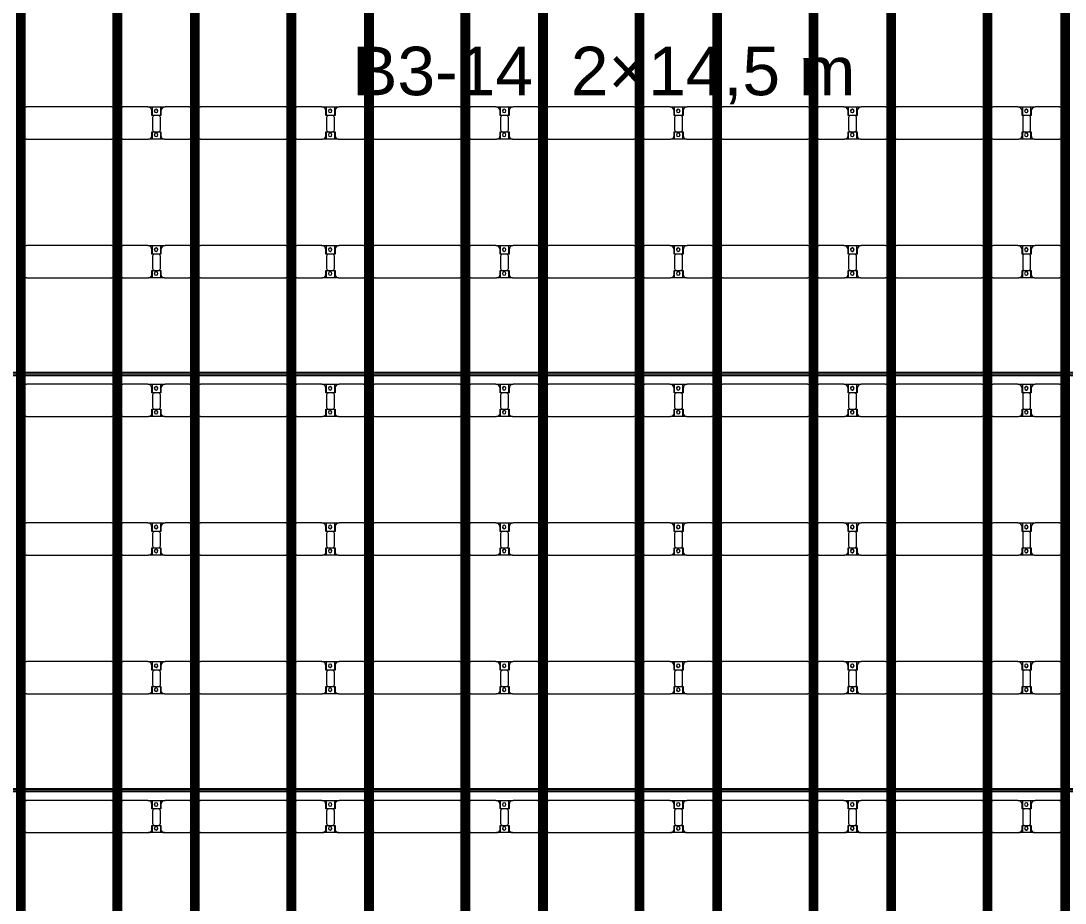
# Model space of a CAD drawing. Header units: millimetres. Extents: x 312848 to 517332, y -142134 to -35114.
# Drawn here: x 365305 to 380365, y -60576 to -47856 of the extents above; entities that cross this region are included whole.
import ezdxf

# ---------------------------------------------------------------- set-up
doc = ezdxf.new("R2010")
doc.units = ezdxf.units.MM
doc.layers.add('A-GENM', color=13, linetype='Continuous', lineweight=9)
doc.layers.add('S-BEAM', color=12, linetype='Continuous', lineweight=9)
doc.layers.add('GC-GHI CHU', color=2, linetype='Continuous')
doc.styles.add('GC_VN', font='arial.ttf')

# ---------------------------------------------------------------- blocks, each defined once
blk = doc.blocks.new('Dai phao do pin - DẢI PHAO ĐỠ PIN-V1-KHUNG KẾT CẤU BÈ PIN 3')
at = {"layer": 'A-GENM', "color": 7}
for p, q in [((36970, 242), (37030, 242)), ((36980, 192), (36980, -173)), ((38260, 242), (37030, 242)), ((38260, 242), (38320, 242)), ((38310, -173), (38310, 192)), ((38360, 242), (38420, 242)), ((38370, 192), (38370, -173)), ((38780, 242), (38420, 242)), ((38780, 242), (38962, 242)), ((38840, 118), (38840, 182)), ((38848, 242), (39030, 242)), ((38848, 118), (38848, 242)), ((38962, 242), (38962, 118)), ((38970, 182), (38970, 118)), ((39380, 242), (39030, 242)), ((39380, 242), (39440, 242)), ((39430, -173), (39430, 192)), ((39480, 242), (39540, 242)), ((39490, 192), (39490, -173)), ((40770, 242), (39540, 242)), ((40770, 242), (40830, 242)), ((40820, -173), (40820, 192)), ((40870, 242), (40930, 242)), ((40880, 192), (40880, -173)), ((41290, 242), (40930, 242)), ((41290, 242), (41472, 242)), ((41350, 118), (41350, 182)), ((41358, 242), (41540, 242)), ((41358, 118), (41358, 242)), ((41472, 242), (41472, 118)), ((41480, 182), (41480, 118)), ((41890, 242), (41540, 242)), ((41890, 242), (41950, 242)), ((41940, -173), (41940, 192)), ((41990, 242), (42050, 242)), ((42000, 192), (42000, -173)), ((43280, 242), (42050, 242)), ((43280, 242), (43340, 242)), ((43330, -173), (43330, 192)), ((43380, 242), (43440, 242)), ((43390, 192), (43390, -173)), ((43800, 242), (43440, 242)), ((43800, 242), (43982, 242)), ((43860, 118), (43860, 182)), ((43868, 242), (44050, 242)), ((43868, 118), (43868, 242)), ((43982, 242), (43982, 118)), ((43990, 182), (43990, 118)), ((44400, 242), (44050, 242)), ((44400, 242), (44460, 242)), ((44450, -173), (44450, 192)), ((44500, 242), (44560, 242)), ((44510, 192), (44510, -173)), ((45790, 242), (44560, 242)), ((45790, 242), (45850, 242)), ((45840, -173), (45840, 192)), ((45890, 242), (45950, 242)), ((45900, 192), (45900, -173)), ((46310, 242), (45950, 242)), ((46310, 242), (46492, 242)), ((46370, 118), (46370, 182)), ((46378, 242), (46560, 242)), ((46378, 118), (46378, 242)), ((46492, 242), (46492, 118)), ((46500, 182), (46500, 118)), ((46910, 242), (46560, 242)), ((46910, 242), (46970, 242)), ((46960, -173), (46960, 192)), ((47010, 242), (47070, 242)), ((47020, 192), (47020, -173)), ((48300, 242), (47070, 242)), ((48300, 242), (48360, 242)), ((48350, -173), (48350, 192)), ((48400, 242), (48460, 242)), ((48410, 192), (48410, -173)), ((48820, 242), (48460, 242)), ((48820, 242), (49002, 242)), ((48880, 118), (48880, 182)), ((48888, 242), (49070, 242)), ((48888, 118), (48888, 242)), ((49002, 242), (49002, 118)), ((49010, 182), (49010, 118)), ((49420, 242), (49070, 242)), ((49420, 242), (49480, 242)), ((49470, -173), (49470, 192)), ((49520, 242), (49580, 242)), ((49530, 192), (49530, -173)), ((50810, 242), (49580, 242)), ((50810, 242), (50870, 242)), ((50860, -173), (50860, 192)), ((50910, 242), (50970, 242)), ((50920, 192), (50920, -173)), ((51330, 242), (50970, 242)), ((51330, 242), (51512, 242)), ((51390, 118), (51390, 182)), ((51398, 242), (51580, 242)), ((51398, 118), (51398, 242)), ((51512, 242), (51512, 118)), ((51520, 182), (51520, 118)), ((51930, 242), (51580, 242)), ((51930, 242), (51990, 242)), ((51980, -173), (51980, 192)), ((38932, 118), (38840, 118)), ((38848, 88), (38848, -88)), ((38970, 118), (38878, 118)), ((38962, -88), (38962, 88)), ((41442, 118), (41350, 118)), ((41358, 88), (41358, -88)), ((41480, 118), (41388, 118)), ((41472, -88), (41472, 88)), ((43952, 118), (43860, 118)), ((43868, 88), (43868, -88)), ((43990, 118), (43898, 118)), ((43982, -88), (43982, 88)), ((46462, 118), (46370, 118)), ((46378, 88), (46378, -88)), ((46500, 118), (46408, 118)), ((46492, -88), (46492, 88)), ((48972, 118), (48880, 118)), ((48888, 88), (48888, -88)), ((49010, 118), (48918, 118)), ((49002, -88), (49002, 88)), ((51482, 118), (51390, 118)), ((51398, 88), (51398, -88)), ((51520, 118), (51428, 118)), ((51512, -88), (51512, 88)), ((38840, -173), (38840, -118)), ((38840, -118), (38932, -118)), ((38848, -223), (38848, -118)), ((38878, -118), (38970, -118)), ((38962, -118), (38962, -223)), ((38970, -118), (38970, -173)), ((41350, -173), (41350, -118)), ((41350, -118), (41442, -118)), ((41358, -223), (41358, -118)), ((41388, -118), (41480, -118)), ((41472, -118), (41472, -223)), ((41480, -118), (41480, -173)), ((43860, -173), (43860, -118)), ((43860, -118), (43952, -118)), ((43868, -223), (43868, -118)), ((43898, -118), (43990, -118)), ((43982, -118), (43982, -223)), ((43990, -118), (43990, -173)), ((46370, -173), (46370, -118)), ((46370, -118), (46462, -118)), ((46378, -223), (46378, -118)), ((46408, -118), (46500, -118)), ((46492, -118), (46492, -223)), ((46500, -118), (46500, -173)), ((48880, -173), (48880, -118)), ((48880, -118), (48972, -118)), ((48888, -223), (48888, -118)), ((48918, -118), (49010, -118)), ((49002, -118), (49002, -223)), ((49010, -118), (49010, -173)), ((51390, -173), (51390, -118)), ((51390, -118), (51482, -118)), ((51398, -223), (51398, -118)), ((51428, -118), (51520, -118)), ((51512, -118), (51512, -223)), ((51520, -118), (51520, -173)), ((37030, -223), (36970, -223)), ((37030, -223), (38260, -223)), ((38320, -223), (38260, -223)), ((38420, -223), (38360, -223)), ((38420, -223), (38790, -223)), ((38962, -223), (38790, -223)), ((39020, -223), (38848, -223)), ((39020, -223), (39380, -223)), ((39440, -223), (39380, -223)), ((39540, -223), (39480, -223)), ((39540, -223), (40770, -223)), ((40830, -223), (40770, -223)), ((40930, -223), (40870, -223)), ((40930, -223), (41300, -223)), ((41472, -223), (41300, -223)), ((41530, -223), (41358, -223)), ((41530, -223), (41890, -223)), ((41950, -223), (41890, -223)), ((42050, -223), (41990, -223)), ((42050, -223), (43280, -223)), ((43340, -223), (43280, -223)), ((43440, -223), (43380, -223)), ((43440, -223), (43810, -223)), ((43982, -223), (43810, -223)), ((44040, -223), (43868, -223)), ((44040, -223), (44400, -223)), ((44460, -223), (44400, -223)), ((44560, -223), (44500, -223)), ((44560, -223), (45790, -223)), ((45850, -223), (45790, -223)), ((45950, -223), (45890, -223)), ((45950, -223), (46320, -223)), ((46492, -223), (46320, -223)), ((46550, -223), (46378, -223)), ((46550, -223), (46910, -223)), ((46970, -223), (46910, -223)), ((47070, -223), (47010, -223)), ((47070, -223), (48300, -223)), ((48360, -223), (48300, -223)), ((48460, -223), (48400, -223)), ((48460, -223), (48830, -223)), ((49002, -223), (48830, -223)), ((49060, -223), (48888, -223)), ((49060, -223), (49420, -223)), ((49480, -223), (49420, -223)), ((49580, -223), (49520, -223)), ((49580, -223), (50810, -223)), ((50870, -223), (50810, -223)), ((50970, -223), (50910, -223)), ((50970, -223), (51340, -223)), ((51512, -223), (51340, -223)), ((51570, -223), (51398, -223)), ((51570, -223), (51930, -223)), ((51990, -223), (51930, -223))]:
    blk.add_line(p, q, dxfattribs=at)
for centre, radius, start, end in [((37030, 192), 50, 90, 180), ((37030, 192), 50, 105, 180), ((38260, 192), 50, 0, 90), ((38260, 192), 50, 15, 90), ((38420, 192), 50, 90, 180), ((38420, 192), 50, 135, 180), ((38780, 182), 60, 0, 90), ((38780, 182), 60, 0, 30), ((38899, 183), 25, 0, 180), ((38899, 183), 25, 180, 0), ((38901, 183), 25, 0, 180), ((38901, 183), 25, 180, 0), ((39030, 182), 60, 90, 180), ((39030, 182), 60, 150, 180), ((39380, 192), 50, 0, 90), ((39380, 192), 50, 0, 45), ((39540, 192), 50, 90, 180), ((39540, 192), 50, 105, 180), ((40770, 192), 50, 360, 90), ((40770, 192), 50, 15, 90), ((40930, 192), 50, 90, 180), ((40930, 192), 50, 140.6101, 180), ((41290, 182), 60, 360, 90), ((41290, 182), 60, 360, 30), ((41409, 183), 25, 360, 180), ((41409, 183), 25, 180, 0), ((41411, 183), 25, 0, 180), ((41411, 183), 25, 180, 0), ((41540, 182), 60, 90, 180), ((41540, 182), 60, 150, 180), ((41890, 192), 50, 0, 90), ((41890, 192), 50, 0, 45), ((42050, 192), 50, 90, 180), ((42050, 192), 50, 105, 180), ((43280, 192), 50, 360, 90), ((43280, 192), 50, 15, 90), ((43440, 192), 50, 90, 180), ((43440, 192), 50, 135, 180), ((43800, 182), 60, 0, 90), ((43800, 182), 60, 0, 30), ((43919, 183), 25, 360, 180), ((43919, 183), 25, 180, 0), ((43921, 183), 25, 360, 180), ((43921, 183), 25, 180, 0), ((44050, 182), 60, 90, 180), ((44050, 182), 60, 150, 180), ((44400, 192), 50, 0, 90), ((44400, 192), 50, 0, 45), ((44560, 192), 50, 90, 180), ((44560, 192), 50, 105, 180), ((45790, 192), 50, 360, 90), ((45790, 192), 50, 15, 90), ((45950, 192), 50, 90, 180), ((45950, 192), 50, 135, 180), ((46310, 182), 60, 0, 90), ((46310, 182), 60, 0, 30), ((46429, 183), 25, 0, 180), ((46429, 183), 25, 180, 0), ((46431, 183), 25, 0, 180), ((46431, 183), 25, 180, 0), ((46560, 182), 60, 90, 180), ((46560, 182), 60, 150, 180), ((46910, 192), 50, 0, 90), ((46910, 192), 50, 0, 45), ((47070, 192), 50, 90, 180), ((47070, 192), 50, 105, 180), ((48300, 192), 50, 360, 90), ((48300, 192), 50, 15, 90), ((48460, 192), 50, 90, 180), ((48460, 192), 50, 135, 180), ((48820, 182), 60, 0, 90), ((48820, 182), 60, 0, 30), ((48939, 183), 25, 360, 180), ((48939, 183), 25, 180, 0), ((48941, 183), 25, 0, 180), ((48941, 183), 25, 180, 0), ((49070, 182), 60, 90, 180), ((49070, 182), 60, 150, 180), ((49420, 192), 50, 0, 90), ((49420, 192), 50, 5.2735, 45), ((49580, 192), 50, 90, 180), ((49580, 192), 50, 105, 180), ((50810, 192), 50, 360, 90), ((50810, 192), 50, 15, 90), ((50970, 192), 50, 90, 180), ((50970, 192), 50, 135, 180), ((51330, 182), 60, 0, 90), ((51330, 182), 60, 0, 30), ((51449, 183), 25, 360, 180), ((51449, 183), 25, 180, 0), ((51451, 183), 25, 360, 180), ((51451, 183), 25, 180, 360), ((51580, 182), 60, 90, 180), ((51580, 182), 60, 150, 180), ((51930, 192), 50, 0, 90), ((51930, 192), 50, 0, 45), ((38878, 88), 30, 90, 180), ((38932, 88), 30, 0, 90), ((41388, 88), 30, 90, 180), ((41442, 88), 30, 360, 90), ((43898, 88), 30, 90, 180), ((43952, 88), 30, 360, 90), ((46408, 88), 30, 90, 180), ((46462, 88), 30, 360, 90), ((48918, 88), 30, 90, 180), ((48972, 88), 30, 0, 90), ((51428, 88), 30, 90, 180), ((51482, 88), 30, 360, 90), ((38878, -88), 30, 180, 270), ((38899, -162), 25, 0, 180), ((38901, -162), 25, 0, 180), ((38932, -88), 30, 270, 360), ((41388, -88), 30, 180, 270), ((41409, -162), 25, 360, 180), ((41411, -162), 25, 0, 180), ((41442, -88), 30, 270, 0), ((43898, -88), 30, 180, 270), ((43919, -162), 25, 0, 180), ((43921, -162), 25, 0, 180), ((43952, -88), 30, 270, 0), ((46408, -88), 30, 180, 270), ((46429, -162), 25, 0, 180), ((46431, -162), 25, 0, 180), ((46462, -88), 30, 270, 0), ((48918, -88), 30, 180, 270), ((48939, -162), 25, 0, 180), ((48941, -162), 25, 360, 180), ((48972, -88), 30, 270, 0), ((51428, -88), 30, 180, 270), ((51449, -162), 25, 0, 180), ((51451, -162), 25, 0, 180), ((51482, -88), 30, 270, 0), ((37030, -173), 50, 180, 270), ((37030, -173), 50, 180, 270), ((38260, -173), 50, 270, 0), ((38260, -173), 50, 285, 0), ((38420, -173), 50, 180, 270), ((38420, -173), 50, 180, 225), ((38790, -173), 50, 270, 0), ((38790, -173), 50, 315, 0), ((38899, -162), 25, 180, 0), ((38901, -162), 25, 180, 0), ((39020, -173), 50, 180, 270), ((39020, -173), 50, 180, 225), ((39380, -173), 50, 270, 0), ((39380, -173), 50, 315, 0), ((39540, -173), 50, 180, 270), ((39540, -173), 50, 180, 270), ((40770, -173), 50, 270, 0), ((40770, -173), 50, 285, 0), ((40930, -173), 50, 180, 270), ((40930, -173), 50, 180, 219.3899), ((41300, -173), 50, 270, 0), ((41300, -173), 50, 315, 360), ((41409, -162), 25, 180, 360), ((41411, -162), 25, 180, 0), ((41530, -173), 50, 180, 270), ((41530, -173), 50, 180, 225), ((41890, -173), 50, 270, 360), ((41890, -173), 50, 315, 360), ((42050, -173), 50, 180, 270), ((42050, -173), 50, 180, 270), ((43280, -173), 50, 270, 0), ((43280, -173), 50, 285, 0), ((43440, -173), 50, 180, 270), ((43440, -173), 50, 180, 225), ((43810, -173), 50, 270, 0), ((43810, -173), 50, 315, 0), ((43919, -162), 25, 180, 360), ((43921, -162), 25, 180, 0), ((44040, -173), 50, 180, 270), ((44040, -173), 50, 180, 225), ((44400, -173), 50, 270, 0), ((44400, -173), 50, 315, 0), ((44560, -173), 50, 180, 270), ((44560, -173), 50, 180, 270), ((45790, -173), 50, 270, 0), ((45790, -173), 50, 285, 0), ((45950, -173), 50, 180, 270), ((45950, -173), 50, 180, 225), ((46320, -173), 50, 270, 0), ((46320, -173), 50, 315, 0), ((46429, -162), 25, 180, 360), ((46431, -162), 25, 180, 0), ((46550, -173), 50, 180, 270), ((46550, -173), 50, 180, 225), ((46910, -173), 50, 270, 0), ((46910, -173), 50, 315, 0), ((47070, -173), 50, 180, 270), ((47070, -173), 50, 180, 270), ((48300, -173), 50, 270, 0), ((48300, -173), 50, 285, 0), ((48460, -173), 50, 180, 270), ((48460, -173), 50, 180, 225), ((48830, -173), 50, 270, 0), ((48830, -173), 50, 315, 0), ((48939, -162), 25, 180, 360), ((48941, -162), 25, 180, 0), ((49060, -173), 50, 180, 270), ((49060, -173), 50, 180, 225), ((49420, -173), 50, 270, 0), ((49420, -173), 50, 315, 354.7265), ((49580, -173), 50, 180, 270), ((49580, -173), 50, 180, 270), ((50810, -173), 50, 270, 360), ((50810, -173), 50, 285, 360), ((50970, -173), 50, 180, 270), ((50970, -173), 50, 180, 225), ((51340, -173), 50, 270, 0), ((51340, -173), 50, 316.9112, 0), ((51449, -162), 25, 180, 0), ((51451, -162), 25, 180, 0), ((51570, -173), 50, 180, 270), ((51570, -173), 50, 180, 225), ((51930, -173), 50, 270, 0), ((51930, -173), 50, 315, 360)]:
    blk.add_arc(centre, radius, start, end, dxfattribs=at)
blk = doc.blocks.new('Dai phao do pin - DẢI PHAO ĐỠ PIN-67477-KHUNG KẾT CẤU BÈ PIN 3')
at = {"layer": 'A-GENM', "color": 7}
for p, q in [((36970, 242), (37030, 242)), ((36980, 192), (36980, -173)), ((38260, 242), (37030, 242)), ((38260, 242), (38320, 242)), ((38310, -173), (38310, 192)), ((38360, 242), (38420, 242)), ((38370, 192), (38370, -173)), ((38780, 242), (38420, 242)), ((38780, 242), (38962, 242)), ((38840, 118), (38840, 182)), ((38848, 242), (39030, 242)), ((38848, 118), (38848, 242)), ((38962, 242), (38962, 118)), ((38970, 182), (38970, 118)), ((39380, 242), (39030, 242)), ((39380, 242), (39440, 242)), ((39430, -173), (39430, 192)), ((39480, 242), (39540, 242)), ((39490, 192), (39490, -173)), ((40770, 242), (39540, 242)), ((40770, 242), (40830, 242)), ((40820, -173), (40820, 192)), ((40870, 242), (40930, 242)), ((40880, 192), (40880, -173)), ((41290, 242), (40930, 242)), ((41290, 242), (41472, 242)), ((41350, 118), (41350, 182)), ((41358, 242), (41540, 242)), ((41358, 118), (41358, 242)), ((41472, 242), (41472, 118)), ((41480, 182), (41480, 118)), ((41890, 242), (41540, 242)), ((41890, 242), (41950, 242)), ((41940, -173), (41940, 192)), ((41990, 242), (42050, 242)), ((42000, 192), (42000, -173)), ((43280, 242), (42050, 242)), ((43280, 242), (43340, 242)), ((43330, -173), (43330, 192)), ((43380, 242), (43440, 242)), ((43390, 192), (43390, -173)), ((43800, 242), (43440, 242)), ((43800, 242), (43982, 242)), ((43860, 118), (43860, 182)), ((43868, 242), (44050, 242)), ((43868, 118), (43868, 242)), ((43982, 242), (43982, 118)), ((43990, 182), (43990, 118)), ((44400, 242), (44050, 242)), ((44400, 242), (44460, 242)), ((44450, -173), (44450, 192)), ((44500, 242), (44560, 242)), ((44510, 192), (44510, -173)), ((45790, 242), (44560, 242)), ((45790, 242), (45850, 242)), ((45840, -173), (45840, 192)), ((45890, 242), (45950, 242)), ((45900, 192), (45900, -173)), ((46310, 242), (45950, 242)), ((46310, 242), (46492, 242)), ((46370, 118), (46370, 182)), ((46378, 242), (46560, 242)), ((46378, 118), (46378, 242)), ((46492, 242), (46492, 118)), ((46500, 182), (46500, 118)), ((46910, 242), (46560, 242)), ((46910, 242), (46970, 242)), ((46960, -173), (46960, 192)), ((47010, 242), (47070, 242)), ((47020, 192), (47020, -173)), ((48300, 242), (47070, 242)), ((48300, 242), (48360, 242)), ((48350, -173), (48350, 192)), ((48400, 242), (48460, 242)), ((48410, 192), (48410, -173)), ((48820, 242), (48460, 242)), ((48820, 242), (49002, 242)), ((48880, 118), (48880, 182)), ((48888, 242), (49070, 242)), ((48888, 118), (48888, 242)), ((49002, 242), (49002, 118)), ((49010, 182), (49010, 118)), ((49420, 242), (49070, 242)), ((49420, 242), (49480, 242)), ((49470, -173), (49470, 192)), ((49520, 242), (49580, 242)), ((49530, 192), (49530, -173)), ((50810, 242), (49580, 242)), ((50810, 242), (50870, 242)), ((50860, -173), (50860, 192)), ((50910, 242), (50970, 242)), ((50920, 192), (50920, -173)), ((51330, 242), (50970, 242)), ((51330, 242), (51512, 242)), ((51390, 118), (51390, 182)), ((51398, 242), (51580, 242)), ((51398, 118), (51398, 242)), ((51512, 242), (51512, 118)), ((51520, 182), (51520, 118)), ((51930, 242), (51580, 242)), ((51930, 242), (51990, 242)), ((51980, -173), (51980, 192)), ((38932, 118), (38840, 118)), ((38848, 88), (38848, -88)), ((38970, 118), (38878, 118)), ((38962, -88), (38962, 88)), ((41442, 118), (41350, 118)), ((41358, 88), (41358, -88)), ((41480, 118), (41388, 118)), ((41472, -88), (41472, 88)), ((43952, 118), (43860, 118)), ((43868, 88), (43868, -88)), ((43990, 118), (43898, 118)), ((43982, -88), (43982, 88)), ((46462, 118), (46370, 118)), ((46378, 88), (46378, -88)), ((46500, 118), (46408, 118)), ((46492, -88), (46492, 88)), ((48972, 118), (48880, 118)), ((48888, 88), (48888, -88)), ((49010, 118), (48918, 118)), ((49002, -88), (49002, 88)), ((51482, 118), (51390, 118)), ((51398, 88), (51398, -88)), ((51520, 118), (51428, 118)), ((51512, -88), (51512, 88)), ((38840, -173), (38840, -118)), ((38840, -118), (38932, -118)), ((38848, -223), (38848, -118)), ((38878, -118), (38970, -118)), ((38962, -118), (38962, -223)), ((38970, -118), (38970, -173)), ((41350, -173), (41350, -118)), ((41350, -118), (41442, -118)), ((41358, -223), (41358, -118)), ((41388, -118), (41480, -118)), ((41472, -118), (41472, -223)), ((41480, -118), (41480, -173)), ((43860, -173), (43860, -118)), ((43860, -118), (43952, -118)), ((43868, -223), (43868, -118)), ((43898, -118), (43990, -118)), ((43982, -118), (43982, -223)), ((43990, -118), (43990, -173)), ((46370, -173), (46370, -118)), ((46370, -118), (46462, -118)), ((46378, -223), (46378, -118)), ((46408, -118), (46500, -118)), ((46492, -118), (46492, -223)), ((46500, -118), (46500, -173)), ((48880, -173), (48880, -118)), ((48880, -118), (48972, -118)), ((48888, -223), (48888, -118)), ((48918, -118), (49010, -118)), ((49002, -118), (49002, -223)), ((49010, -118), (49010, -173)), ((51390, -173), (51390, -118)), ((51390, -118), (51482, -118)), ((51398, -223), (51398, -118)), ((51428, -118), (51520, -118)), ((51512, -118), (51512, -223)), ((51520, -118), (51520, -173)), ((37030, -223), (36970, -223)), ((37030, -223), (38260, -223)), ((38320, -223), (38260, -223)), ((38420, -223), (38360, -223)), ((38420, -223), (38790, -223)), ((38962, -223), (38790, -223)), ((39020, -223), (38848, -223)), ((39020, -223), (39380, -223)), ((39440, -223), (39380, -223)), ((39540, -223), (39480, -223)), ((39540, -223), (40770, -223)), ((40830, -223), (40770, -223)), ((40930, -223), (40870, -223)), ((40930, -223), (41300, -223)), ((41472, -223), (41300, -223)), ((41530, -223), (41358, -223)), ((41530, -223), (41890, -223)), ((41950, -223), (41890, -223)), ((42050, -223), (41990, -223)), ((42050, -223), (43280, -223)), ((43340, -223), (43280, -223)), ((43440, -223), (43380, -223)), ((43440, -223), (43810, -223)), ((43982, -223), (43810, -223)), ((44040, -223), (43868, -223)), ((44040, -223), (44400, -223)), ((44460, -223), (44400, -223)), ((44560, -223), (44500, -223)), ((44560, -223), (45790, -223)), ((45850, -223), (45790, -223)), ((45950, -223), (45890, -223)), ((45950, -223), (46320, -223)), ((46492, -223), (46320, -223)), ((46550, -223), (46378, -223)), ((46550, -223), (46910, -223)), ((46970, -223), (46910, -223)), ((47070, -223), (47010, -223)), ((47070, -223), (48300, -223)), ((48360, -223), (48300, -223)), ((48460, -223), (48400, -223)), ((48460, -223), (48830, -223)), ((49002, -223), (48830, -223)), ((49060, -223), (48888, -223)), ((49060, -223), (49420, -223)), ((49480, -223), (49420, -223)), ((49580, -223), (49520, -223)), ((49580, -223), (50810, -223)), ((50870, -223), (50810, -223)), ((50970, -223), (50910, -223)), ((50970, -223), (51340, -223)), ((51512, -223), (51340, -223)), ((51570, -223), (51398, -223)), ((51570, -223), (51930, -223)), ((51990, -223), (51930, -223))]:
    blk.add_line(p, q, dxfattribs=at)
for centre, radius, start, end in [((37030, 192), 50, 90, 180), ((37030, 192), 50, 105, 180), ((38260, 192), 50, 0, 90), ((38260, 192), 50, 15, 90), ((38420, 192), 50, 90, 180), ((38420, 192), 50, 135, 180), ((38780, 182), 60, 0, 90), ((38780, 182), 60, 0, 30), ((38899, 183), 25, 0, 180), ((38899, 183), 25, 180, 0), ((38901, 183), 25, 0, 180), ((38901, 183), 25, 180, 0), ((39030, 182), 60, 90, 180), ((39030, 182), 60, 150, 180), ((39380, 192), 50, 0, 90), ((39380, 192), 50, 0, 45), ((39540, 192), 50, 90, 180), ((39540, 192), 50, 105, 180), ((40770, 192), 50, 360, 90), ((40770, 192), 50, 15, 90), ((40930, 192), 50, 90, 180), ((40930, 192), 50, 140.6101, 180), ((41290, 182), 60, 360, 90), ((41290, 182), 60, 360, 30), ((41409, 183), 25, 360, 180), ((41409, 183), 25, 180, 0), ((41411, 183), 25, 0, 180), ((41411, 183), 25, 180, 0), ((41540, 182), 60, 90, 180), ((41540, 182), 60, 150, 180), ((41890, 192), 50, 0, 90), ((41890, 192), 50, 0, 45), ((42050, 192), 50, 90, 180), ((42050, 192), 50, 105, 180), ((43280, 192), 50, 360, 90), ((43280, 192), 50, 15, 90), ((43440, 192), 50, 90, 180), ((43440, 192), 50, 135, 180), ((43800, 182), 60, 0, 90), ((43800, 182), 60, 0, 30), ((43919, 183), 25, 360, 180), ((43919, 183), 25, 180, 0), ((43921, 183), 25, 360, 180), ((43921, 183), 25, 180, 0), ((44050, 182), 60, 90, 180), ((44050, 182), 60, 150, 180), ((44400, 192), 50, 0, 90), ((44400, 192), 50, 0, 45), ((44560, 192), 50, 90, 180), ((44560, 192), 50, 105, 180), ((45790, 192), 50, 360, 90), ((45790, 192), 50, 15, 90), ((45950, 192), 50, 90, 180), ((45950, 192), 50, 135, 180), ((46310, 182), 60, 0, 90), ((46310, 182), 60, 0, 30), ((46429, 183), 25, 0, 180), ((46429, 183), 25, 180, 0), ((46431, 183), 25, 0, 180), ((46431, 183), 25, 180, 0), ((46560, 182), 60, 90, 180), ((46560, 182), 60, 150, 180), ((46910, 192), 50, 0, 90), ((46910, 192), 50, 0, 45), ((47070, 192), 50, 90, 180), ((47070, 192), 50, 105, 180), ((48300, 192), 50, 360, 90), ((48300, 192), 50, 15, 90), ((48460, 192), 50, 90, 180), ((48460, 192), 50, 135, 180), ((48820, 182), 60, 0, 90), ((48820, 182), 60, 0, 30), ((48939, 183), 25, 360, 180), ((48939, 183), 25, 180, 0), ((48941, 183), 25, 0, 180), ((48941, 183), 25, 180, 0), ((49070, 182), 60, 90, 180), ((49070, 182), 60, 150, 180), ((49420, 192), 50, 0, 90), ((49420, 192), 50, 5.2735, 45), ((49580, 192), 50, 90, 180), ((49580, 192), 50, 105, 180), ((50810, 192), 50, 360, 90), ((50810, 192), 50, 15, 90), ((50970, 192), 50, 90, 180), ((50970, 192), 50, 135, 180), ((51330, 182), 60, 0, 90), ((51330, 182), 60, 0, 30), ((51449, 183), 25, 360, 180), ((51449, 183), 25, 180, 0), ((51451, 183), 25, 360, 180), ((51451, 183), 25, 180, 360), ((51580, 182), 60, 90, 180), ((51580, 182), 60, 150, 180), ((51930, 192), 50, 0, 90), ((51930, 192), 50, 0, 45), ((38878, 88), 30, 90, 180), ((38932, 88), 30, 0, 90), ((41388, 88), 30, 90, 180), ((41442, 88), 30, 360, 90), ((43898, 88), 30, 90, 180), ((43952, 88), 30, 360, 90), ((46408, 88), 30, 90, 180), ((46462, 88), 30, 360, 90), ((48918, 88), 30, 90, 180), ((48972, 88), 30, 0, 90), ((51428, 88), 30, 90, 180), ((51482, 88), 30, 360, 90), ((38878, -88), 30, 180, 270), ((38899, -162), 25, 0, 180), ((38901, -162), 25, 0, 180), ((38932, -88), 30, 270, 360), ((41388, -88), 30, 180, 270), ((41409, -162), 25, 360, 180), ((41411, -162), 25, 0, 180), ((41442, -88), 30, 270, 0), ((43898, -88), 30, 180, 270), ((43919, -162), 25, 0, 180), ((43921, -162), 25, 0, 180), ((43952, -88), 30, 270, 0), ((46408, -88), 30, 180, 270), ((46429, -162), 25, 0, 180), ((46431, -162), 25, 0, 180), ((46462, -88), 30, 270, 0), ((48918, -88), 30, 180, 270), ((48939, -162), 25, 0, 180), ((48941, -162), 25, 360, 180), ((48972, -88), 30, 270, 0), ((51428, -88), 30, 180, 270), ((51449, -162), 25, 0, 180), ((51451, -162), 25, 0, 180), ((51482, -88), 30, 270, 0), ((37030, -173), 50, 180, 270), ((37030, -173), 50, 180, 270), ((38260, -173), 50, 270, 0), ((38260, -173), 50, 285, 0), ((38420, -173), 50, 180, 270), ((38420, -173), 50, 180, 225), ((38790, -173), 50, 270, 0), ((38790, -173), 50, 315, 0), ((38899, -162), 25, 180, 0), ((38901, -162), 25, 180, 0), ((39020, -173), 50, 180, 270), ((39020, -173), 50, 180, 225), ((39380, -173), 50, 270, 0), ((39380, -173), 50, 315, 0), ((39540, -173), 50, 180, 270), ((39540, -173), 50, 180, 270), ((40770, -173), 50, 270, 0), ((40770, -173), 50, 285, 0), ((40930, -173), 50, 180, 270), ((40930, -173), 50, 180, 219.3899), ((41300, -173), 50, 270, 0), ((41300, -173), 50, 315, 360), ((41409, -162), 25, 180, 360), ((41411, -162), 25, 180, 0), ((41530, -173), 50, 180, 270), ((41530, -173), 50, 180, 225), ((41890, -173), 50, 270, 360), ((41890, -173), 50, 315, 360), ((42050, -173), 50, 180, 270), ((42050, -173), 50, 180, 270), ((43280, -173), 50, 270, 0), ((43280, -173), 50, 285, 0), ((43440, -173), 50, 180, 270), ((43440, -173), 50, 180, 225), ((43810, -173), 50, 270, 0), ((43810, -173), 50, 315, 0), ((43919, -162), 25, 180, 360), ((43921, -162), 25, 180, 0), ((44040, -173), 50, 180, 270), ((44040, -173), 50, 180, 225), ((44400, -173), 50, 270, 0), ((44400, -173), 50, 315, 0), ((44560, -173), 50, 180, 270), ((44560, -173), 50, 180, 270), ((45790, -173), 50, 270, 0), ((45790, -173), 50, 285, 0), ((45950, -173), 50, 180, 270), ((45950, -173), 50, 180, 225), ((46320, -173), 50, 270, 0), ((46320, -173), 50, 315, 0), ((46429, -162), 25, 180, 360), ((46431, -162), 25, 180, 0), ((46550, -173), 50, 180, 270), ((46550, -173), 50, 180, 225), ((46910, -173), 50, 270, 0), ((46910, -173), 50, 315, 0), ((47070, -173), 50, 180, 270), ((47070, -173), 50, 180, 270), ((48300, -173), 50, 270, 0), ((48300, -173), 50, 285, 0), ((48460, -173), 50, 180, 270), ((48460, -173), 50, 180, 225), ((48830, -173), 50, 270, 0), ((48830, -173), 50, 315, 0), ((48939, -162), 25, 180, 360), ((48941, -162), 25, 180, 0), ((49060, -173), 50, 180, 270), ((49060, -173), 50, 180, 225), ((49420, -173), 50, 270, 0), ((49420, -173), 50, 315, 354.7265), ((49580, -173), 50, 180, 270), ((49580, -173), 50, 180, 270), ((50810, -173), 50, 270, 360), ((50810, -173), 50, 285, 360), ((50970, -173), 50, 180, 270), ((50970, -173), 50, 180, 225), ((51340, -173), 50, 270, 0), ((51340, -173), 50, 316.9112, 0), ((51449, -162), 25, 180, 0), ((51451, -162), 25, 180, 0), ((51570, -173), 50, 180, 270), ((51570, -173), 50, 180, 225), ((51930, -173), 50, 270, 0), ((51930, -173), 50, 315, 360)]:
    blk.add_arc(centre, radius, start, end, dxfattribs=at)
blk = doc.blocks.new('Dai phao do pin - DẢI PHAO ĐỠ PIN-V11-KHUNG KẾT CẤU BÈ PIN 3')
at = {"layer": 'A-GENM', "color": 7}
for p, q in [((36970, 242), (37030, 242)), ((36980, 192), (36980, -173)), ((38260, 242), (37030, 242)), ((38260, 242), (38320, 242)), ((38310, -173), (38310, 192)), ((38360, 242), (38420, 242)), ((38370, 192), (38370, -173)), ((38780, 242), (38420, 242)), ((38780, 242), (38962, 242)), ((38840, 118), (38840, 182)), ((38848, 242), (39030, 242)), ((38848, 118), (38848, 242)), ((38962, 242), (38962, 118)), ((38970, 182), (38970, 118)), ((39380, 242), (39030, 242)), ((39380, 242), (39440, 242)), ((39430, -173), (39430, 192)), ((39480, 242), (39540, 242)), ((39490, 192), (39490, -173)), ((40770, 242), (39540, 242)), ((40770, 242), (40830, 242)), ((40820, -173), (40820, 192)), ((40870, 242), (40930, 242)), ((40880, 192), (40880, -173)), ((41290, 242), (40930, 242)), ((41290, 242), (41472, 242)), ((41350, 118), (41350, 182)), ((41358, 242), (41540, 242)), ((41358, 118), (41358, 242)), ((41472, 242), (41472, 118)), ((41480, 182), (41480, 118)), ((41890, 242), (41540, 242)), ((41890, 242), (41950, 242)), ((41940, -173), (41940, 192)), ((41990, 242), (42050, 242)), ((42000, 192), (42000, -173)), ((43280, 242), (42050, 242)), ((43280, 242), (43340, 242)), ((43330, -173), (43330, 192)), ((43380, 242), (43440, 242)), ((43390, 192), (43390, -173)), ((43800, 242), (43440, 242)), ((43800, 242), (43982, 242)), ((43860, 118), (43860, 182)), ((43868, 242), (44050, 242)), ((43868, 118), (43868, 242)), ((43982, 242), (43982, 118)), ((43990, 182), (43990, 118)), ((44400, 242), (44050, 242)), ((44400, 242), (44460, 242)), ((44450, -173), (44450, 192)), ((44500, 242), (44560, 242)), ((44510, 192), (44510, -173)), ((45790, 242), (44560, 242)), ((45790, 242), (45850, 242)), ((45840, -173), (45840, 192)), ((45890, 242), (45950, 242)), ((45900, 192), (45900, -173)), ((46310, 242), (45950, 242)), ((46310, 242), (46492, 242)), ((46370, 118), (46370, 182)), ((46378, 242), (46560, 242)), ((46378, 118), (46378, 242)), ((46492, 242), (46492, 118)), ((46500, 182), (46500, 118)), ((46910, 242), (46560, 242)), ((46910, 242), (46970, 242)), ((46960, -173), (46960, 192)), ((47010, 242), (47070, 242)), ((47020, 192), (47020, -173)), ((48300, 242), (47070, 242)), ((48300, 242), (48360, 242)), ((48350, -173), (48350, 192)), ((48400, 242), (48460, 242)), ((48410, 192), (48410, -173)), ((48820, 242), (48460, 242)), ((48820, 242), (49002, 242)), ((48880, 118), (48880, 182)), ((48888, 242), (49070, 242)), ((48888, 118), (48888, 242)), ((49002, 242), (49002, 118)), ((49010, 182), (49010, 118)), ((49420, 242), (49070, 242)), ((49420, 242), (49480, 242)), ((49470, -173), (49470, 192)), ((49520, 242), (49580, 242)), ((49530, 192), (49530, -173)), ((50810, 242), (49580, 242)), ((50810, 242), (50870, 242)), ((50860, -173), (50860, 192)), ((50910, 242), (50970, 242)), ((50920, 192), (50920, -173)), ((51330, 242), (50970, 242)), ((51330, 242), (51512, 242)), ((51390, 118), (51390, 182)), ((51398, 242), (51580, 242)), ((51398, 118), (51398, 242)), ((51512, 242), (51512, 118)), ((51520, 182), (51520, 118)), ((51930, 242), (51580, 242)), ((51930, 242), (51990, 242)), ((51980, -173), (51980, 192)), ((38932, 118), (38840, 118)), ((38848, 88), (38848, -88)), ((38970, 118), (38878, 118)), ((38962, -88), (38962, 88)), ((41442, 118), (41350, 118)), ((41358, 88), (41358, -88)), ((41480, 118), (41388, 118)), ((41472, -88), (41472, 88)), ((43952, 118), (43860, 118)), ((43868, 88), (43868, -88)), ((43990, 118), (43898, 118)), ((43982, -88), (43982, 88)), ((46462, 118), (46370, 118)), ((46378, 88), (46378, -88)), ((46500, 118), (46408, 118)), ((46492, -88), (46492, 88)), ((48972, 118), (48880, 118)), ((48888, 88), (48888, -88)), ((49010, 118), (48918, 118)), ((49002, -88), (49002, 88)), ((51482, 118), (51390, 118)), ((51398, 88), (51398, -88)), ((51520, 118), (51428, 118)), ((51512, -88), (51512, 88)), ((38840, -173), (38840, -118)), ((38840, -118), (38932, -118)), ((38848, -223), (38848, -118)), ((38878, -118), (38970, -118)), ((38962, -118), (38962, -223)), ((38970, -118), (38970, -173)), ((41350, -173), (41350, -118)), ((41350, -118), (41442, -118)), ((41358, -223), (41358, -118)), ((41388, -118), (41480, -118)), ((41472, -118), (41472, -223)), ((41480, -118), (41480, -173)), ((43860, -173), (43860, -118)), ((43860, -118), (43952, -118)), ((43868, -223), (43868, -118)), ((43898, -118), (43990, -118)), ((43982, -118), (43982, -223)), ((43990, -118), (43990, -173)), ((46370, -173), (46370, -118)), ((46370, -118), (46462, -118)), ((46378, -223), (46378, -118)), ((46408, -118), (46500, -118)), ((46492, -118), (46492, -223)), ((46500, -118), (46500, -173)), ((48880, -173), (48880, -118)), ((48880, -118), (48972, -118)), ((48888, -223), (48888, -118)), ((48918, -118), (49010, -118)), ((49002, -118), (49002, -223)), ((49010, -118), (49010, -173)), ((51390, -173), (51390, -118)), ((51390, -118), (51482, -118)), ((51398, -223), (51398, -118)), ((51428, -118), (51520, -118)), ((51512, -118), (51512, -223)), ((51520, -118), (51520, -173)), ((37030, -223), (36970, -223)), ((37030, -223), (38260, -223)), ((38320, -223), (38260, -223)), ((38420, -223), (38360, -223)), ((38420, -223), (38790, -223)), ((38962, -223), (38790, -223)), ((39020, -223), (38848, -223)), ((39020, -223), (39380, -223)), ((39440, -223), (39380, -223)), ((39540, -223), (39480, -223)), ((39540, -223), (40770, -223)), ((40830, -223), (40770, -223)), ((40930, -223), (40870, -223)), ((40930, -223), (41300, -223)), ((41472, -223), (41300, -223)), ((41530, -223), (41358, -223)), ((41530, -223), (41890, -223)), ((41950, -223), (41890, -223)), ((42050, -223), (41990, -223)), ((42050, -223), (43280, -223)), ((43340, -223), (43280, -223)), ((43440, -223), (43380, -223)), ((43440, -223), (43810, -223)), ((43982, -223), (43810, -223)), ((44040, -223), (43868, -223)), ((44040, -223), (44400, -223)), ((44460, -223), (44400, -223)), ((44560, -223), (44500, -223)), ((44560, -223), (45790, -223)), ((45850, -223), (45790, -223)), ((45950, -223), (45890, -223)), ((45950, -223), (46320, -223)), ((46492, -223), (46320, -223)), ((46550, -223), (46378, -223)), ((46550, -223), (46910, -223)), ((46970, -223), (46910, -223)), ((47070, -223), (47010, -223)), ((47070, -223), (48300, -223)), ((48360, -223), (48300, -223)), ((48460, -223), (48400, -223)), ((48460, -223), (48830, -223)), ((49002, -223), (48830, -223)), ((49060, -223), (48888, -223)), ((49060, -223), (49420, -223)), ((49480, -223), (49420, -223)), ((49580, -223), (49520, -223)), ((49580, -223), (50810, -223)), ((50870, -223), (50810, -223)), ((50970, -223), (50910, -223)), ((50970, -223), (51340, -223)), ((51512, -223), (51340, -223)), ((51570, -223), (51398, -223)), ((51570, -223), (51930, -223)), ((51990, -223), (51930, -223))]:
    blk.add_line(p, q, dxfattribs=at)
for centre, radius, start, end in [((37030, 192), 50, 90, 180), ((37030, 192), 50, 105, 180), ((38260, 192), 50, 0, 90), ((38260, 192), 50, 15, 90), ((38420, 192), 50, 90, 180), ((38420, 192), 50, 135, 180), ((38780, 182), 60, 0, 90), ((38780, 182), 60, 0, 30), ((38899, 183), 25, 0, 180), ((38899, 183), 25, 180, 0), ((38901, 183), 25, 0, 180), ((38901, 183), 25, 180, 0), ((39030, 182), 60, 90, 180), ((39030, 182), 60, 150, 180), ((39380, 192), 50, 0, 90), ((39380, 192), 50, 0, 45), ((39540, 192), 50, 90, 180), ((39540, 192), 50, 105, 180), ((40770, 192), 50, 360, 90), ((40770, 192), 50, 15, 90), ((40930, 192), 50, 90, 180), ((40930, 192), 50, 140.6101, 180), ((41290, 182), 60, 360, 90), ((41290, 182), 60, 360, 30), ((41409, 183), 25, 360, 180), ((41409, 183), 25, 180, 0), ((41411, 183), 25, 0, 180), ((41411, 183), 25, 180, 0), ((41540, 182), 60, 90, 180), ((41540, 182), 60, 150, 180), ((41890, 192), 50, 0, 90), ((41890, 192), 50, 0, 45), ((42050, 192), 50, 90, 180), ((42050, 192), 50, 105, 180), ((43280, 192), 50, 360, 90), ((43280, 192), 50, 15, 90), ((43440, 192), 50, 90, 180), ((43440, 192), 50, 135, 180), ((43800, 182), 60, 0, 90), ((43800, 182), 60, 0, 30), ((43919, 183), 25, 360, 180), ((43919, 183), 25, 180, 0), ((43921, 183), 25, 360, 180), ((43921, 183), 25, 180, 0), ((44050, 182), 60, 90, 180), ((44050, 182), 60, 150, 180), ((44400, 192), 50, 0, 90), ((44400, 192), 50, 0, 45), ((44560, 192), 50, 90, 180), ((44560, 192), 50, 105, 180), ((45790, 192), 50, 360, 90), ((45790, 192), 50, 15, 90), ((45950, 192), 50, 90, 180), ((45950, 192), 50, 135, 180), ((46310, 182), 60, 0, 90), ((46310, 182), 60, 0, 30), ((46429, 183), 25, 0, 180), ((46429, 183), 25, 180, 0), ((46431, 183), 25, 0, 180), ((46431, 183), 25, 180, 0), ((46560, 182), 60, 90, 180), ((46560, 182), 60, 150, 180), ((46910, 192), 50, 0, 90), ((46910, 192), 50, 0, 45), ((47070, 192), 50, 90, 180), ((47070, 192), 50, 105, 180), ((48300, 192), 50, 360, 90), ((48300, 192), 50, 15, 90), ((48460, 192), 50, 90, 180), ((48460, 192), 50, 135, 180), ((48820, 182), 60, 0, 90), ((48820, 182), 60, 0, 30), ((48939, 183), 25, 360, 180), ((48939, 183), 25, 180, 0), ((48941, 183), 25, 0, 180), ((48941, 183), 25, 180, 0), ((49070, 182), 60, 90, 180), ((49070, 182), 60, 150, 180), ((49420, 192), 50, 0, 90), ((49420, 192), 50, 5.2735, 45), ((49580, 192), 50, 90, 180), ((49580, 192), 50, 105, 180), ((50810, 192), 50, 360, 90), ((50810, 192), 50, 15, 90), ((50970, 192), 50, 90, 180), ((50970, 192), 50, 135, 180), ((51330, 182), 60, 0, 90), ((51330, 182), 60, 0, 30), ((51449, 183), 25, 360, 180), ((51449, 183), 25, 180, 0), ((51451, 183), 25, 360, 180), ((51451, 183), 25, 180, 360), ((51580, 182), 60, 90, 180), ((51580, 182), 60, 150, 180), ((51930, 192), 50, 0, 90), ((51930, 192), 50, 0, 45), ((38878, 88), 30, 90, 180), ((38932, 88), 30, 0, 90), ((41388, 88), 30, 90, 180), ((41442, 88), 30, 360, 90), ((43898, 88), 30, 90, 180), ((43952, 88), 30, 360, 90), ((46408, 88), 30, 90, 180), ((46462, 88), 30, 360, 90), ((48918, 88), 30, 90, 180), ((48972, 88), 30, 0, 90), ((51428, 88), 30, 90, 180), ((51482, 88), 30, 360, 90), ((38878, -88), 30, 180, 270), ((38899, -162), 25, 0, 180), ((38901, -162), 25, 0, 180), ((38932, -88), 30, 270, 360), ((41388, -88), 30, 180, 270), ((41409, -162), 25, 360, 180), ((41411, -162), 25, 0, 180), ((41442, -88), 30, 270, 0), ((43898, -88), 30, 180, 270), ((43919, -162), 25, 0, 180), ((43921, -162), 25, 0, 180), ((43952, -88), 30, 270, 0), ((46408, -88), 30, 180, 270), ((46429, -162), 25, 0, 180), ((46431, -162), 25, 0, 180), ((46462, -88), 30, 270, 0), ((48918, -88), 30, 180, 270), ((48939, -162), 25, 0, 180), ((48941, -162), 25, 360, 180), ((48972, -88), 30, 270, 0), ((51428, -88), 30, 180, 270), ((51449, -162), 25, 0, 180), ((51451, -162), 25, 0, 180), ((51482, -88), 30, 270, 0), ((37030, -173), 50, 180, 270), ((37030, -173), 50, 180, 270), ((38260, -173), 50, 270, 0), ((38260, -173), 50, 285, 0), ((38420, -173), 50, 180, 270), ((38420, -173), 50, 180, 225), ((38790, -173), 50, 270, 0), ((38790, -173), 50, 315, 0), ((38899, -162), 25, 180, 0), ((38901, -162), 25, 180, 0), ((39020, -173), 50, 180, 270), ((39020, -173), 50, 180, 225), ((39380, -173), 50, 270, 0), ((39380, -173), 50, 315, 0), ((39540, -173), 50, 180, 270), ((39540, -173), 50, 180, 270), ((40770, -173), 50, 270, 0), ((40770, -173), 50, 285, 0), ((40930, -173), 50, 180, 270), ((40930, -173), 50, 180, 225), ((41300, -173), 50, 270, 0), ((41300, -173), 50, 315, 360), ((41409, -162), 25, 180, 360), ((41411, -162), 25, 180, 0), ((41530, -173), 50, 180, 270), ((41530, -173), 50, 180, 225), ((41890, -173), 50, 270, 360), ((41890, -173), 50, 315, 360), ((42050, -173), 50, 180, 270), ((42050, -173), 50, 180, 270), ((43280, -173), 50, 270, 0), ((43280, -173), 50, 285, 0), ((43440, -173), 50, 180, 270), ((43440, -173), 50, 180, 225), ((43810, -173), 50, 270, 0), ((43810, -173), 50, 315, 0), ((43919, -162), 25, 180, 360), ((43921, -162), 25, 180, 0), ((44040, -173), 50, 180, 270), ((44040, -173), 50, 180, 225), ((44400, -173), 50, 270, 0), ((44400, -173), 50, 315, 0), ((44560, -173), 50, 180, 270), ((44560, -173), 50, 180, 270), ((45790, -173), 50, 270, 0), ((45790, -173), 50, 285, 0), ((45950, -173), 50, 180, 270), ((45950, -173), 50, 180, 225), ((46320, -173), 50, 270, 0), ((46320, -173), 50, 315, 0), ((46429, -162), 25, 180, 360), ((46431, -162), 25, 180, 0), ((46550, -173), 50, 180, 270), ((46550, -173), 50, 180, 225), ((46910, -173), 50, 270, 0), ((46910, -173), 50, 315, 0), ((47070, -173), 50, 180, 270), ((47070, -173), 50, 180, 270), ((48300, -173), 50, 270, 0), ((48300, -173), 50, 285, 0), ((48460, -173), 50, 180, 270), ((48460, -173), 50, 180, 225), ((48830, -173), 50, 270, 0), ((48830, -173), 50, 315, 0), ((48939, -162), 25, 180, 360), ((48941, -162), 25, 180, 0), ((49060, -173), 50, 180, 270), ((49060, -173), 50, 180, 225), ((49420, -173), 50, 270, 0), ((49420, -173), 50, 315, 354.7265), ((49580, -173), 50, 180, 270), ((49580, -173), 50, 180, 270), ((50810, -173), 50, 270, 360), ((50810, -173), 50, 285, 360), ((50970, -173), 50, 180, 270), ((50970, -173), 50, 180, 225), ((51340, -173), 50, 270, 0), ((51340, -173), 50, 316.9112, 0), ((51449, -162), 25, 180, 0), ((51451, -162), 25, 180, 0), ((51570, -173), 50, 180, 270), ((51570, -173), 50, 180, 225), ((51930, -173), 50, 270, 0), ((51930, -173), 50, 315, 360)]:
    blk.add_arc(centre, radius, start, end, dxfattribs=at)
blk = doc.blocks.new('Dầm C52 - Hộp 40x60-69555-KHUNG KẾT CẤU BÈ PIN 3')
at = {"layer": 'S-BEAM', "lineweight": 25}
blk.add_hatch(color=4, dxfattribs=at).paths.add_polyline_path([(37512, -20), (37702, -20), (37702, 20), (-37702, 20), (-37702, -20), (37036, -20)])
at = {"layer": 'S-BEAM', "color": 4, "lineweight": 25}
for p, q in [((-37702, 20), (37702, 20)), ((37702, -20), (-37702, -20))]:
    blk.add_line(p, q, dxfattribs=at)
blk = doc.blocks.new('Dầm C52 - Dầm C52-V13-KHUNG KẾT CẤU BÈ PIN 3')
at = {"layer": 'S-BEAM', "lineweight": 140}
blk.add_hatch(color=1, dxfattribs=at).paths.add_polyline_path([(-45616, 20), (-45616, -20), (45616, -20), (45616, 20), (-45569, 20)])
at = {"layer": 'S-BEAM', "color": 1, "lineweight": 140}
for p, q in [((-45616, 20), (45616, 20)), ((45616, -20), (-45616, -20))]:
    blk.add_line(p, q, dxfattribs=at)
blk = doc.blocks.new('be pin 3_rvt-1-KHUNG KẾT CẤU BÈ PIN 3')
at = {"layer": 'A-GENM', "color": 4, "lineweight": 25}
for name, p in [('Dai phao do pin - DẢI PHAO ĐỠ PIN-V1-KHUNG KẾT CẤU BÈ PIN 3', (328355, -49337)), ('Dai phao do pin - DẢI PHAO ĐỠ PIN-67477-KHUNG KẾT CẤU BÈ PIN 3', (328355, -51337)), ('Dai phao do pin - DẢI PHAO ĐỠ PIN-V11-KHUNG KẾT CẤU BÈ PIN 3', (328355, -53337)), ('Dai phao do pin - DẢI PHAO ĐỠ PIN-V1-KHUNG KẾT CẤU BÈ PIN 3', (328355, -55337)), ('Dai phao do pin - DẢI PHAO ĐỠ PIN-67477-KHUNG KẾT CẤU BÈ PIN 3', (328355, -57337)), ('Dai phao do pin - DẢI PHAO ĐỠ PIN-V1-KHUNG KẾT CẤU BÈ PIN 3', (328355, -59337))]:
    blk.add_blockref(name, p, dxfattribs=at)
at = {"layer": 'S-BEAM', "color": 4, "lineweight": 25, "rotation": 89.99999999999962}
for p in [(365305, -88364), (366695, -88364), (367815, -88364), (369205, -88364), (370325, -88364), (371715, -88364), (372835, -88364), (374225, -88364), (375345, -88364), (376735, -88364), (377855, -88364), (379245, -88364), (380365, -88364)]:
    blk.add_blockref('Dầm C52 - Dầm C52-V13-KHUNG KẾT CẤU BÈ PIN 3', p, dxfattribs=at)
at = {"layer": 'S-BEAM', "color": 4, "lineweight": 25}
for p in [(362235, -52947), (362235, -58947)]:
    blk.add_blockref('Dầm C52 - Hộp 40x60-69555-KHUNG KẾT CẤU BÈ PIN 3', p, dxfattribs=at)

msp = doc.modelspace()

# ---------------------------------------------------------------- block references
at = {"lineweight": 5}
msp.add_blockref('be pin 3_rvt-1-KHUNG KẾT CẤU BÈ PIN 3', (0, 0), dxfattribs=at)

# ---------------------------------------------------------------- texts
at = {"layer": 'GC-GHI CHU', "style": 'GC_VN'}
msp.add_text('B3-14: 2×14,5 m', height=700, dxfattribs=at).set_placement((370083.3, -48928.3))

doc.saveas('drawing.dxf')
